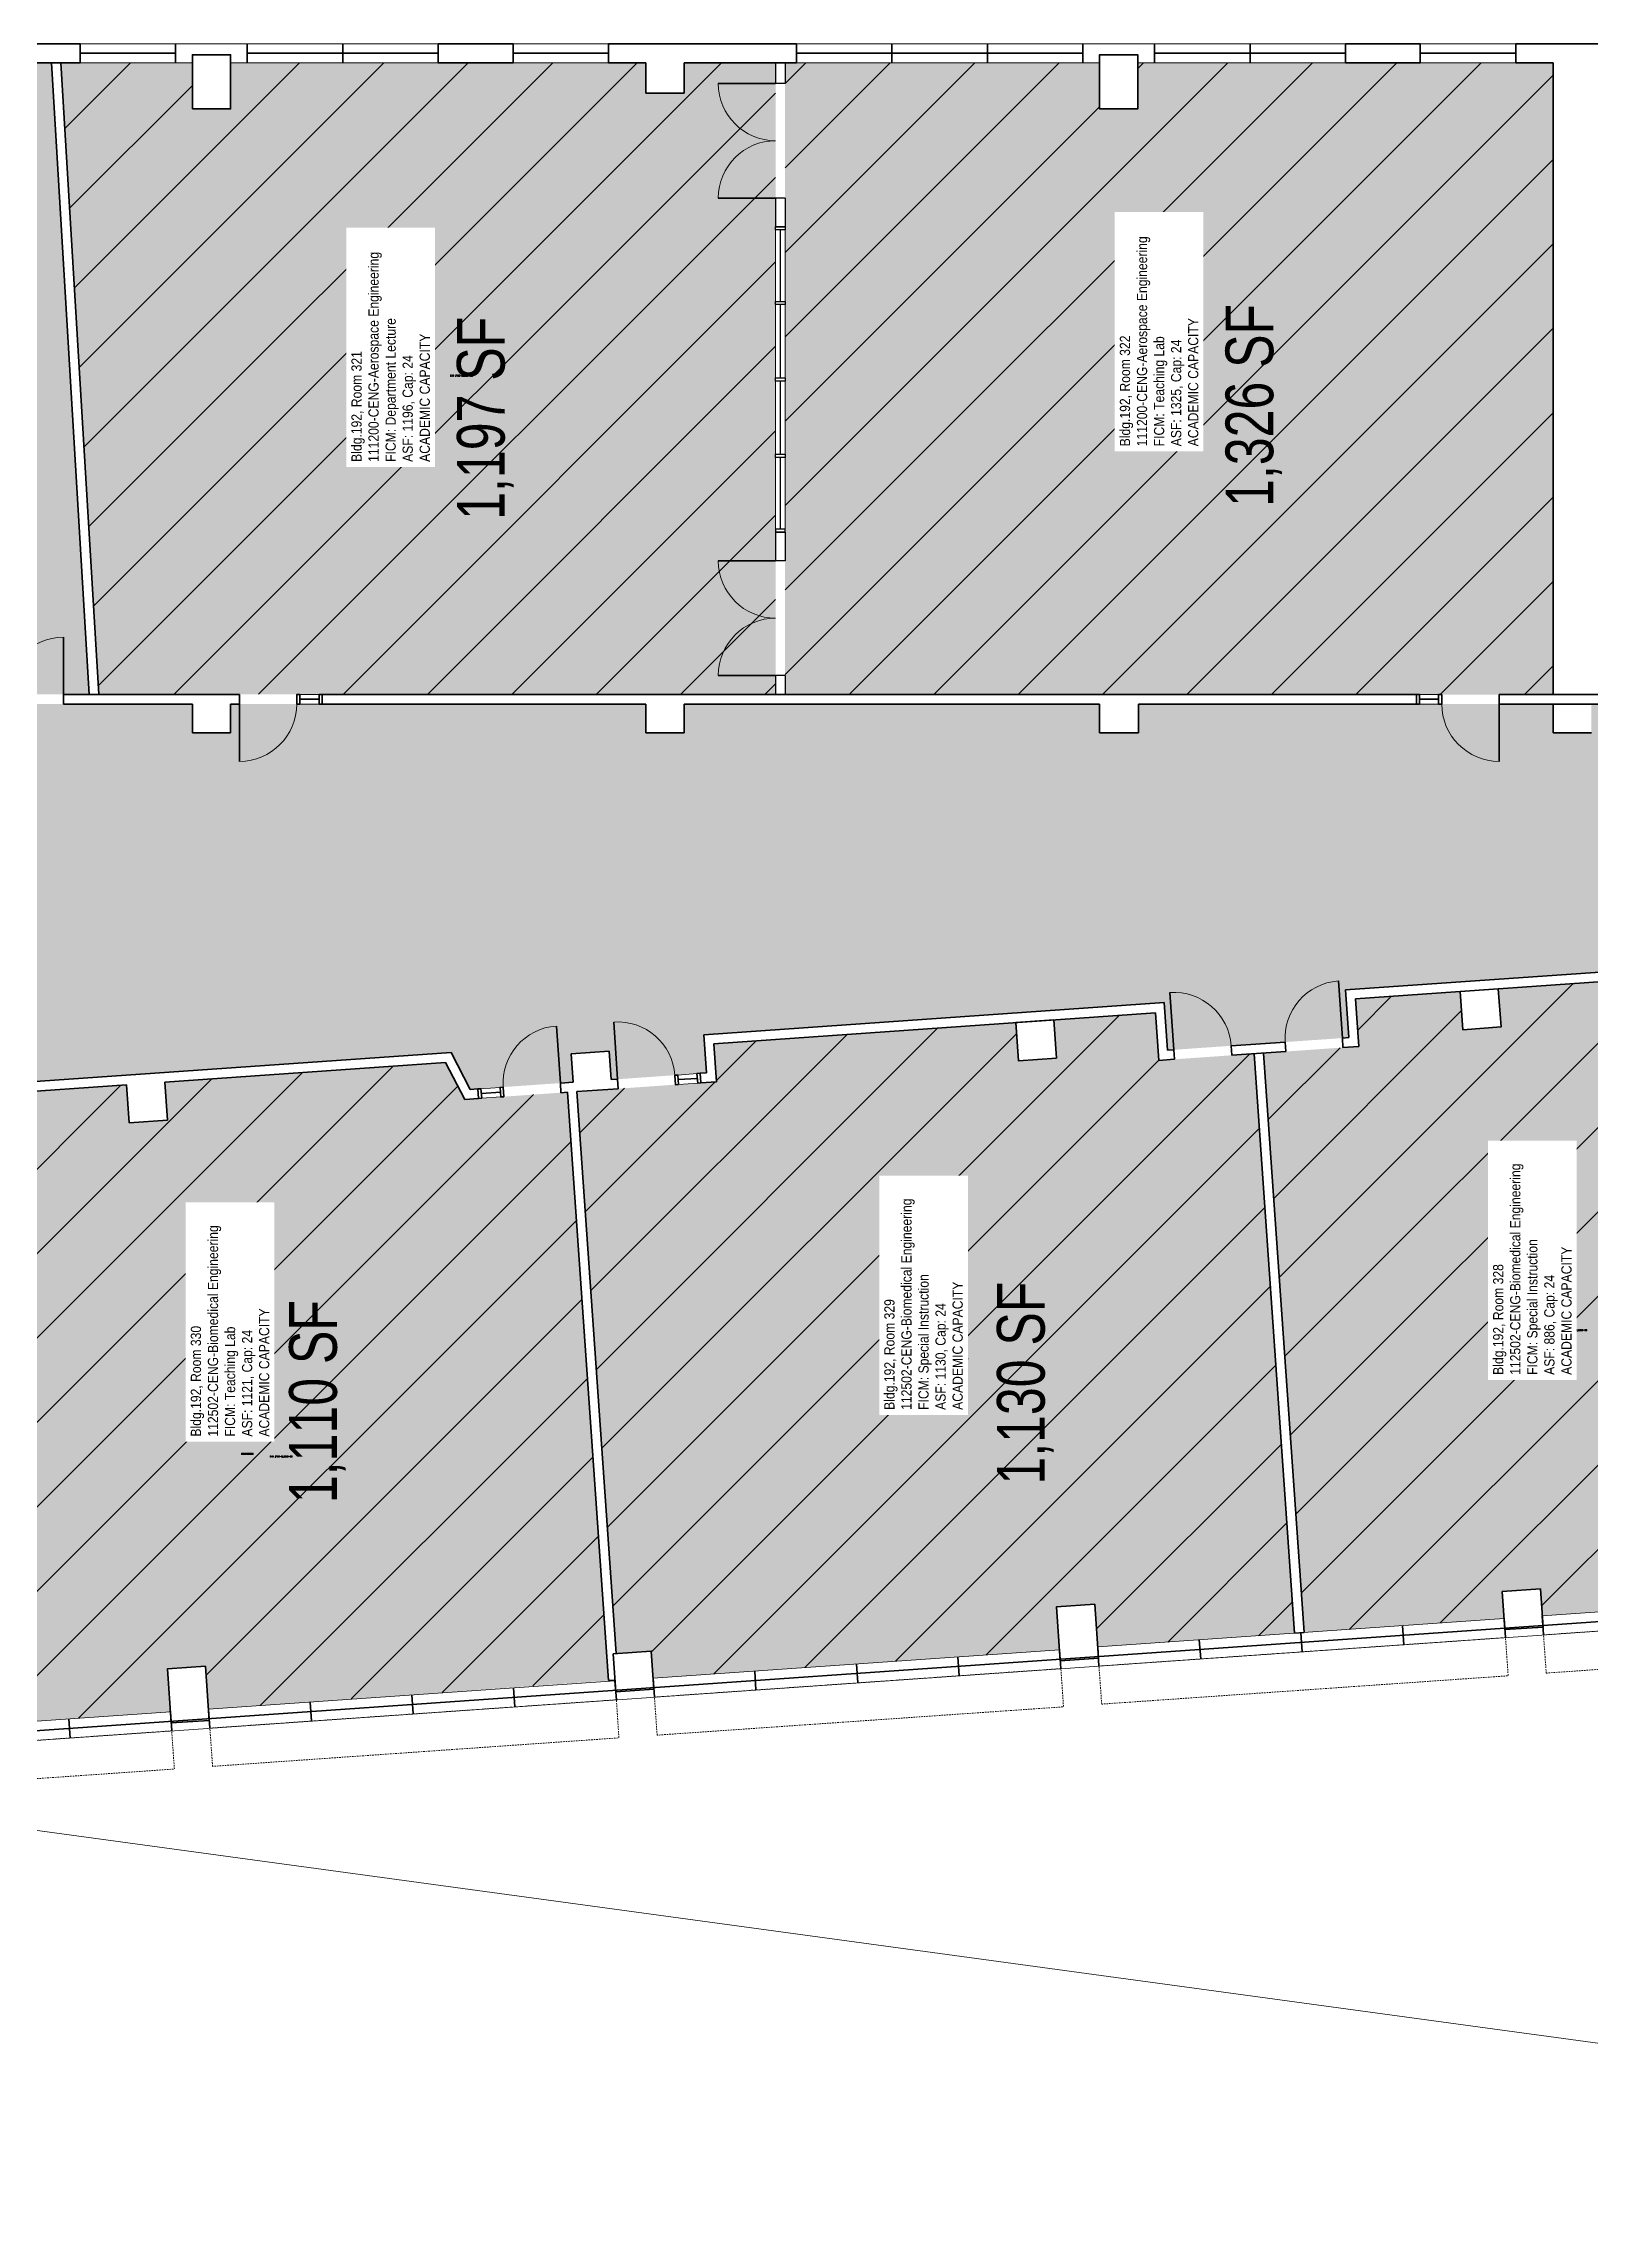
# Model space of a CAD drawing. Header units: inches. Extents: x -2551 to 2829, y -872 to 1370.
# Drawn here: x 463 to 1435, y -523 to 848 of the extents above; entities that cross this region are included whole.
import ezdxf
from ezdxf.enums import TextEntityAlignment as Align

# ---------------------------------------------------------------- set-up
doc = ezdxf.new("R2010")
doc.units = ezdxf.units.IN
doc.header["$LTSCALE"] = 10
doc.header["$MEASUREMENT"] = 0
doc.linetypes.add('DGN Style 2', pattern=[0.160276, 0.096166, -0.064111])
for name, color, linetype in [('A-DOOR', 2, 'CONTINUOUS'), ('A-GLAZ', 1, 'CONTINUOUS'), ('A-GLAZ-SILL', 2, 'CONTINUOUS'), ('A-IDEN-CNUM', 7, 'CONTINUOUS'), ('A-IDEN-RNUM', 7, 'CONTINUOUS'), ('A-IDEN-SNUM', 4, 'CONTINUOUS'), ('A-IDEN-VNUM', 4, 'CONTINUOUS'), ('A-ROOF', 2, 'CONTINUOUS'), ('A-WALL', 5, 'CONTINUOUS'), ('AREA-TEXT', 3, 'CONTINUOUS'), ('Rooms-Capacity', 4, 'CONTINUOUS'), ('Rooms-Category-Color', 7, 'CONTINUOUS'), ('Rooms-College-Color', 7, 'CONTINUOUS'), ('Rooms-Department-Color', 7, 'CONTINUOUS'), ('Rooms-Division-Color', 7, 'CONTINUOUS'), ('Rooms-Information', 7, 'CONTINUOUS')]:
    doc.layers.add(name, color=color, linetype=linetype)
doc.styles.add('AREA', font='arial.ttf', dxfattribs={"width": 0.75, "height": 30})
doc.styles.add('ROOMSNUMBER', font='TXT.SHX', dxfattribs={"height": 1})
doc.styles.add('ROOMVNUMBER', font='arial.ttf', dxfattribs={"width": 0.85, "height": 30})

msp = doc.modelspace()

# ---------------------------------------------------------------- hatches: boundary and pattern name
at = {"layer": 'Rooms-Capacity'}
h = msp.add_hatch(dxfattribs=at)
h.set_pattern_fill('ANSI31', color=256, scale=300, style=0)
h.paths.add_polyline_path([(473.7, 835.7), (556.3, 835.7), (556.3, 806.7), (580.3, 806.7), (580.3, 835.7), (841.3, 835.7), (841.3, 816.7), (865.3, 816.7), (865.3, 835.7), (922.7, 835.7), (922.7, 438.7), (497.5, 438.9)])
h = msp.add_hatch(dxfattribs=at)
h.set_pattern_fill('ANSI31', color=256, scale=300, style=0)
h.paths.add_polyline_path([(928.7, 835.7), (1126.3, 835.7), (1126.3, 806.7), (1150.3, 806.7), (1150.3, 835.7), (1411.3, 835.7), (1411.3, 438.7), (928.7, 438.7)])
h = msp.add_hatch(dxfattribs=at)
h.set_pattern_fill('ANSI31', color=256, scale=300, style=0)
h.paths.add_polyline_path([(1229.3, 213.4), (1289.2, 217.6), (1287.1, 247.5), (1352.9, 252.1), (1354.6, 228.1), (1378.5, 229.8), (1376.8, 253.8), (1484.6, 261.3), (1486.3, 236.4), (1552.1, 241.6), (1592.9, -127.1), (1404.4, -140.3), (1403.2, -123.3), (1379.3, -125), (1380.5, -141.9), (1254.8, -150.7)])
h = msp.add_hatch(dxfattribs=at)
h.set_pattern_fill('ANSI31', color=256, scale=300, style=0)
h.paths.add_polyline_path([(797.9, 189.2), (885.7, 195.4), (884, 219.3), (1073.6, 232.6), (1075.3, 208.6), (1099.2, 210.3), (1097.5, 234.2), (1161.4, 238.7), (1163.5, 208.8), (1223.3, 213), (1248.8, -151.2), (1125.1, -159.8), (1123.2, -132.9), (1099.3, -134.5), (1101.1, -161.5), (845.8, -179.3), (844.6, -162.4), (822.6, -163.9)])
h = msp.add_hatch(dxfattribs=at)
h.set_pattern_fill('ANSI31', color=256, scale=300, style=0)
h.paths.add_polyline_path([(363, 158.1), (424.2, 163.1), (437.2, 188.1), (514.9, 193.5), (516.6, 169.6), (540.6, 171.2), (538.9, 195.2), (715.4, 207.5), (727.4, 184.3), (791.9, 188.8), (817.8, -180.9), (566.4, -198.9), (564.6, -171.9), (540.6, -173.6), (542.5, -200.5), (417.8, -209.3)])
at = {"layer": 'Rooms-Category-Color', "true_color": 0xadadad}
msp.add_hatch(color=253, dxfattribs=at).paths.add_polyline_path([(-754.2, 793.9), (-754.2, 834.7), (-681.6, 834.7), (-681.6, 818.3), (-697.5, 786.7), (-686.8, 781.3), (-794.9, 567.8), (-810.8, 575.9), (-821.7, 554.5), (-805.8, 546.4), (-863.3, 432.7), (-478.6, 432.7), (-478.6, 545.7), (-484.6, 545.7), (-484.6, 591.6), (-472.7, 591.6), (-472.7, 639.6), (-368.7, 639.6), (-368.7, 591.6), (-356.7, 591.6), (-356.7, 414.7), (174, 414.7), (174, 433.5), (271.3, 433.5), (271.3, 414.7), (295.3, 414.7), (295.3, 432.7), (556.3, 432.7), (556.3, 414.7), (580.3, 414.7), (580.3, 432.7), (841.3, 432.7), (841.3, 414.7), (865.3, 414.7), (865.3, 432.7), (1126.3, 432.7), (1126.3, 414.7), (1150.7, 414.7), (1150.7, 432.7), (1411.3, 432.7), (1411.3, 414.7), (1435.3, 414.7), (1435.3, 432.7), (1649.3, 432.7), (1649.3, 414.7), (1673.3, 414.7), (1673.3, 432.7), (1887.3, 432.7), (1887.3, 414.7), (1911.3, 414.7), (1911.3, 432.7), (2125.3, 432.7), (2125.3, 414.7), (2149.3, 414.7), (2149.3, 432.7), (2225.3, 432.7), (2225.3, 437.7), (2357.3, 437.7), (2357.3, 432.7), (2363.3, 432.7), (2363.3, 414.7), (2384.8, 414.7), (2384.8, 330.3), (2304.2, 324.6), (2306.7, 288.7), (2228.9, 283.3), (2226.4, 319.2), (2190.4, 316.7), (2192.1, 292.7), (2126.3, 288.1), (2124.6, 312.1), (1631.8, 277.6), (1633.4, 254.1), (1491.9, 242.8), (1490.1, 267.7), (1280.7, 253.1), (1282.8, 223.1), (1169, 215.2), (1166.9, 245.1), (877.6, 224.9), (879.3, 200.9), (819.5, 196.7), (818.2, 214.7), (794.3, 213), (795.5, 195.1), (730.9, 190.6), (718.9, 213.8), (433.4, 193.8), (420.4, 168.8), (362.1, 164.1), (358.5, 188.6), (71.2, 168.5), (86, 73.1), (-22.8, 65.5), (-27.4, 131.5), (13.4, 134.4), (11.3, 164.3), (-44.1, 160.4), (-287.5, 143.4), (-317.2, 141.1), (-318.6, 165.3), (-343.1, 163.6), (-355.5, 342.7), (-955.3, 342.7), (-1009.2, 370), (-973.1, 441.4), (-940.9, 425.1)])
at = {"layer": 'Rooms-Category-Color', "true_color": 0xe3f498}
for points in [[(295.3, 835.7), (467.7, 835.7), (491.5, 438.8), (295.3, 438.7)], [(928.7, 835.7), (1126.3, 835.7), (1126.3, 806.7), (1150.3, 806.7), (1150.3, 835.7), (1411.3, 835.7), (1411.3, 438.7), (928.7, 438.7)], [(1229.3, 213.4), (1289.2, 217.6), (1287.1, 247.5), (1352.9, 252.1), (1354.6, 228.1), (1378.5, 229.8), (1376.8, 253.8), (1484.6, 261.3), (1486.3, 236.4), (1552.1, 241.6), (1592.9, -127.1), (1404.4, -140.3), (1403.2, -123.3), (1379.3, -125), (1380.5, -141.9), (1254.8, -150.7)], [(797.9, 189.2), (885.7, 195.4), (884, 219.3), (1073.6, 232.6), (1075.3, 208.6), (1099.2, 210.3), (1097.5, 234.2), (1161.4, 238.7), (1163.5, 208.8), (1223.3, 213), (1248.8, -151.2), (1125.1, -159.8), (1123.2, -132.9), (1099.3, -134.5), (1101.1, -161.5), (845.8, -179.3), (844.6, -162.4), (822.6, -163.9)], [(363, 158.1), (424.2, 163.1), (437.2, 188.1), (514.9, 193.5), (516.6, 169.6), (540.6, 171.2), (538.9, 195.2), (715.4, 207.5), (727.4, 184.3), (791.9, 188.8), (817.8, -180.9), (566.4, -198.9), (564.6, -171.9), (540.6, -173.6), (542.5, -200.5), (417.8, -209.3)]]:
    msp.add_hatch(color=61, dxfattribs=at).paths.add_polyline_path(points)
at = {"layer": 'Rooms-Category-Color', "true_color": 0xffff64}
msp.add_hatch(color=51, dxfattribs=at).paths.add_polyline_path([(473.7, 835.7), (556.3, 835.7), (556.3, 806.7), (580.3, 806.7), (580.3, 835.7), (841.3, 835.7), (841.3, 816.7), (865.3, 816.7), (865.3, 835.7), (922.7, 835.7), (922.7, 438.7), (497.5, 438.9)])
at = {"layer": 'Rooms-College-Color', "true_color": 0xadadad}
msp.add_hatch(color=253, dxfattribs=at).paths.add_polyline_path([(-754.2, 793.9), (-754.2, 834.7), (-681.6, 834.7), (-681.6, 818.3), (-697.5, 786.7), (-686.8, 781.3), (-794.9, 567.8), (-810.8, 575.9), (-821.7, 554.5), (-805.8, 546.4), (-863.3, 432.7), (-478.6, 432.7), (-478.6, 545.7), (-484.6, 545.7), (-484.6, 591.6), (-472.7, 591.6), (-472.7, 639.6), (-368.7, 639.6), (-368.7, 591.6), (-356.7, 591.6), (-356.7, 414.7), (174, 414.7), (174, 433.5), (271.3, 433.5), (271.3, 414.7), (295.3, 414.7), (295.3, 432.7), (556.3, 432.7), (556.3, 414.7), (580.3, 414.7), (580.3, 432.7), (841.3, 432.7), (841.3, 414.7), (865.3, 414.7), (865.3, 432.7), (1126.3, 432.7), (1126.3, 414.7), (1150.7, 414.7), (1150.7, 432.7), (1411.3, 432.7), (1411.3, 414.7), (1435.3, 414.7), (1435.3, 432.7), (1649.3, 432.7), (1649.3, 414.7), (1673.3, 414.7), (1673.3, 432.7), (1887.3, 432.7), (1887.3, 414.7), (1911.3, 414.7), (1911.3, 432.7), (2125.3, 432.7), (2125.3, 414.7), (2149.3, 414.7), (2149.3, 432.7), (2225.3, 432.7), (2225.3, 437.7), (2357.3, 437.7), (2357.3, 432.7), (2363.3, 432.7), (2363.3, 414.7), (2384.8, 414.7), (2384.8, 330.3), (2304.2, 324.6), (2306.7, 288.7), (2228.9, 283.3), (2226.4, 319.2), (2190.4, 316.7), (2192.1, 292.7), (2126.3, 288.1), (2124.6, 312.1), (1631.8, 277.6), (1633.4, 254.1), (1491.9, 242.8), (1490.1, 267.7), (1280.7, 253.1), (1282.8, 223.1), (1169, 215.2), (1166.9, 245.1), (877.6, 224.9), (879.3, 200.9), (819.5, 196.7), (818.2, 214.7), (794.3, 213), (795.5, 195.1), (730.9, 190.6), (718.9, 213.8), (433.4, 193.8), (420.4, 168.8), (362.1, 164.1), (358.5, 188.6), (71.2, 168.5), (86, 73.1), (-22.8, 65.5), (-27.4, 131.5), (13.4, 134.4), (11.3, 164.3), (-44.1, 160.4), (-287.5, 143.4), (-317.2, 141.1), (-318.6, 165.3), (-343.1, 163.6), (-355.5, 342.7), (-955.3, 342.7), (-1009.2, 370), (-973.1, 441.4), (-940.9, 425.1)])
at = {"layer": 'Rooms-College-Color', "true_color": 0x80bc67}
msp.add_hatch(color=83, dxfattribs=at).paths.add_polyline_path([(295.3, 835.7), (467.7, 835.7), (491.5, 438.8), (295.3, 438.7)])
at = {"layer": 'Rooms-College-Color', "true_color": 0x99d7b2}
for points in [[(473.7, 835.7), (556.3, 835.7), (556.3, 806.7), (580.3, 806.7), (580.3, 835.7), (841.3, 835.7), (841.3, 816.7), (865.3, 816.7), (865.3, 835.7), (922.7, 835.7), (922.7, 438.7), (497.5, 438.9)], [(928.7, 835.7), (1126.3, 835.7), (1126.3, 806.7), (1150.3, 806.7), (1150.3, 835.7), (1411.3, 835.7), (1411.3, 438.7), (928.7, 438.7)], [(1229.3, 213.4), (1289.2, 217.6), (1287.1, 247.5), (1352.9, 252.1), (1354.6, 228.1), (1378.5, 229.8), (1376.8, 253.8), (1484.6, 261.3), (1486.3, 236.4), (1552.1, 241.6), (1592.9, -127.1), (1404.4, -140.3), (1403.2, -123.3), (1379.3, -125), (1380.5, -141.9), (1254.8, -150.7)], [(797.9, 189.2), (885.7, 195.4), (884, 219.3), (1073.6, 232.6), (1075.3, 208.6), (1099.2, 210.3), (1097.5, 234.2), (1161.4, 238.7), (1163.5, 208.8), (1223.3, 213), (1248.8, -151.2), (1125.1, -159.8), (1123.2, -132.9), (1099.3, -134.5), (1101.1, -161.5), (845.8, -179.3), (844.6, -162.4), (822.6, -163.9)], [(363, 158.1), (424.2, 163.1), (437.2, 188.1), (514.9, 193.5), (516.6, 169.6), (540.6, 171.2), (538.9, 195.2), (715.4, 207.5), (727.4, 184.3), (791.9, 188.8), (817.8, -180.9), (566.4, -198.9), (564.6, -171.9), (540.6, -173.6), (542.5, -200.5), (417.8, -209.3)]]:
    msp.add_hatch(color=253, dxfattribs=at).paths.add_polyline_path(points)
at = {"layer": 'Rooms-Department-Color', "true_color": 0xacacac}
msp.add_hatch(color=253, dxfattribs=at).paths.add_polyline_path([(-754.2, 793.9), (-754.2, 834.7), (-681.6, 834.7), (-681.6, 818.3), (-697.5, 786.7), (-686.8, 781.3), (-794.9, 567.8), (-810.8, 575.9), (-821.7, 554.5), (-805.8, 546.4), (-863.3, 432.7), (-478.6, 432.7), (-478.6, 545.7), (-484.6, 545.7), (-484.6, 591.6), (-472.7, 591.6), (-472.7, 639.6), (-368.7, 639.6), (-368.7, 591.6), (-356.7, 591.6), (-356.7, 414.7), (174, 414.7), (174, 433.5), (271.3, 433.5), (271.3, 414.7), (295.3, 414.7), (295.3, 432.7), (556.3, 432.7), (556.3, 414.7), (580.3, 414.7), (580.3, 432.7), (841.3, 432.7), (841.3, 414.7), (865.3, 414.7), (865.3, 432.7), (1126.3, 432.7), (1126.3, 414.7), (1150.7, 414.7), (1150.7, 432.7), (1411.3, 432.7), (1411.3, 414.7), (1435.3, 414.7), (1435.3, 432.7), (1649.3, 432.7), (1649.3, 414.7), (1673.3, 414.7), (1673.3, 432.7), (1887.3, 432.7), (1887.3, 414.7), (1911.3, 414.7), (1911.3, 432.7), (2125.3, 432.7), (2125.3, 414.7), (2149.3, 414.7), (2149.3, 432.7), (2225.3, 432.7), (2225.3, 437.7), (2357.3, 437.7), (2357.3, 432.7), (2363.3, 432.7), (2363.3, 414.7), (2384.8, 414.7), (2384.8, 330.3), (2304.2, 324.6), (2306.7, 288.7), (2228.9, 283.3), (2226.4, 319.2), (2190.4, 316.7), (2192.1, 292.7), (2126.3, 288.1), (2124.6, 312.1), (1631.8, 277.6), (1633.4, 254.1), (1491.9, 242.8), (1490.1, 267.7), (1280.7, 253.1), (1282.8, 223.1), (1169, 215.2), (1166.9, 245.1), (877.6, 224.9), (879.3, 200.9), (819.5, 196.7), (818.2, 214.7), (794.3, 213), (795.5, 195.1), (730.9, 190.6), (718.9, 213.8), (433.4, 193.8), (420.4, 168.8), (362.1, 164.1), (358.5, 188.6), (71.2, 168.5), (86, 73.1), (-22.8, 65.5), (-27.4, 131.5), (13.4, 134.4), (11.3, 164.3), (-44.1, 160.4), (-287.5, 143.4), (-317.2, 141.1), (-318.6, 165.3), (-343.1, 163.6), (-355.5, 342.7), (-955.3, 342.7), (-1009.2, 370), (-973.1, 441.4), (-940.9, 425.1)])
at = {"layer": 'Rooms-Department-Color', "true_color": 0x99d7b2}
for points in [[(295.3, 835.7), (467.7, 835.7), (491.5, 438.8), (295.3, 438.7)], [(473.7, 835.7), (556.3, 835.7), (556.3, 806.7), (580.3, 806.7), (580.3, 835.7), (841.3, 835.7), (841.3, 816.7), (865.3, 816.7), (865.3, 835.7), (922.7, 835.7), (922.7, 438.7), (497.5, 438.9)], [(928.7, 835.7), (1126.3, 835.7), (1126.3, 806.7), (1150.3, 806.7), (1150.3, 835.7), (1411.3, 835.7), (1411.3, 438.7), (928.7, 438.7)], [(1229.3, 213.4), (1289.2, 217.6), (1287.1, 247.5), (1352.9, 252.1), (1354.6, 228.1), (1378.5, 229.8), (1376.8, 253.8), (1484.6, 261.3), (1486.3, 236.4), (1552.1, 241.6), (1592.9, -127.1), (1404.4, -140.3), (1403.2, -123.3), (1379.3, -125), (1380.5, -141.9), (1254.8, -150.7)], [(797.9, 189.2), (885.7, 195.4), (884, 219.3), (1073.6, 232.6), (1075.3, 208.6), (1099.2, 210.3), (1097.5, 234.2), (1161.4, 238.7), (1163.5, 208.8), (1223.3, 213), (1248.8, -151.2), (1125.1, -159.8), (1123.2, -132.9), (1099.3, -134.5), (1101.1, -161.5), (845.8, -179.3), (844.6, -162.4), (822.6, -163.9)], [(363, 158.1), (424.2, 163.1), (437.2, 188.1), (514.9, 193.5), (516.6, 169.6), (540.6, 171.2), (538.9, 195.2), (715.4, 207.5), (727.4, 184.3), (791.9, 188.8), (817.8, -180.9), (566.4, -198.9), (564.6, -171.9), (540.6, -173.6), (542.5, -200.5), (417.8, -209.3)]]:
    msp.add_hatch(color=253, dxfattribs=at).paths.add_polyline_path(points)
at = {"layer": 'Rooms-Division-Color', "true_color": 0xadadad}
msp.add_hatch(color=253, dxfattribs=at).paths.add_polyline_path([(-754.2, 793.9), (-754.2, 834.7), (-681.6, 834.7), (-681.6, 818.3), (-697.5, 786.7), (-686.8, 781.3), (-794.9, 567.8), (-810.8, 575.9), (-821.7, 554.5), (-805.8, 546.4), (-863.3, 432.7), (-478.6, 432.7), (-478.6, 545.7), (-484.6, 545.7), (-484.6, 591.6), (-472.7, 591.6), (-472.7, 639.6), (-368.7, 639.6), (-368.7, 591.6), (-356.7, 591.6), (-356.7, 414.7), (174, 414.7), (174, 433.5), (271.3, 433.5), (271.3, 414.7), (295.3, 414.7), (295.3, 432.7), (556.3, 432.7), (556.3, 414.7), (580.3, 414.7), (580.3, 432.7), (841.3, 432.7), (841.3, 414.7), (865.3, 414.7), (865.3, 432.7), (1126.3, 432.7), (1126.3, 414.7), (1150.7, 414.7), (1150.7, 432.7), (1411.3, 432.7), (1411.3, 414.7), (1435.3, 414.7), (1435.3, 432.7), (1649.3, 432.7), (1649.3, 414.7), (1673.3, 414.7), (1673.3, 432.7), (1887.3, 432.7), (1887.3, 414.7), (1911.3, 414.7), (1911.3, 432.7), (2125.3, 432.7), (2125.3, 414.7), (2149.3, 414.7), (2149.3, 432.7), (2225.3, 432.7), (2225.3, 437.7), (2357.3, 437.7), (2357.3, 432.7), (2363.3, 432.7), (2363.3, 414.7), (2384.8, 414.7), (2384.8, 330.3), (2304.2, 324.6), (2306.7, 288.7), (2228.9, 283.3), (2226.4, 319.2), (2190.4, 316.7), (2192.1, 292.7), (2126.3, 288.1), (2124.6, 312.1), (1631.8, 277.6), (1633.4, 254.1), (1491.9, 242.8), (1490.1, 267.7), (1280.7, 253.1), (1282.8, 223.1), (1169, 215.2), (1166.9, 245.1), (877.6, 224.9), (879.3, 200.9), (819.5, 196.7), (818.2, 214.7), (794.3, 213), (795.5, 195.1), (730.9, 190.6), (718.9, 213.8), (433.4, 193.8), (420.4, 168.8), (362.1, 164.1), (358.5, 188.6), (71.2, 168.5), (86, 73.1), (-22.8, 65.5), (-27.4, 131.5), (13.4, 134.4), (11.3, 164.3), (-44.1, 160.4), (-287.5, 143.4), (-317.2, 141.1), (-318.6, 165.3), (-343.1, 163.6), (-355.5, 342.7), (-955.3, 342.7), (-1009.2, 370), (-973.1, 441.4), (-940.9, 425.1)])
at = {"layer": 'Rooms-Division-Color', "true_color": 0x99d7b2}
for points in [[(295.3, 835.7), (467.7, 835.7), (491.5, 438.8), (295.3, 438.7)], [(473.7, 835.7), (556.3, 835.7), (556.3, 806.7), (580.3, 806.7), (580.3, 835.7), (841.3, 835.7), (841.3, 816.7), (865.3, 816.7), (865.3, 835.7), (922.7, 835.7), (922.7, 438.7), (497.5, 438.9)], [(928.7, 835.7), (1126.3, 835.7), (1126.3, 806.7), (1150.3, 806.7), (1150.3, 835.7), (1411.3, 835.7), (1411.3, 438.7), (928.7, 438.7)], [(1229.3, 213.4), (1289.2, 217.6), (1287.1, 247.5), (1352.9, 252.1), (1354.6, 228.1), (1378.5, 229.8), (1376.8, 253.8), (1484.6, 261.3), (1486.3, 236.4), (1552.1, 241.6), (1592.9, -127.1), (1404.4, -140.3), (1403.2, -123.3), (1379.3, -125), (1380.5, -141.9), (1254.8, -150.7)], [(797.9, 189.2), (885.7, 195.4), (884, 219.3), (1073.6, 232.6), (1075.3, 208.6), (1099.2, 210.3), (1097.5, 234.2), (1161.4, 238.7), (1163.5, 208.8), (1223.3, 213), (1248.8, -151.2), (1125.1, -159.8), (1123.2, -132.9), (1099.3, -134.5), (1101.1, -161.5), (845.8, -179.3), (844.6, -162.4), (822.6, -163.9)], [(363, 158.1), (424.2, 163.1), (437.2, 188.1), (514.9, 193.5), (516.6, 169.6), (540.6, 171.2), (538.9, 195.2), (715.4, 207.5), (727.4, 184.3), (791.9, 188.8), (817.8, -180.9), (566.4, -198.9), (564.6, -171.9), (540.6, -173.6), (542.5, -200.5), (417.8, -209.3)]]:
    msp.add_hatch(color=253, dxfattribs=at).paths.add_polyline_path(points)

# ---------------------------------------------------------------- linework, layer by layer
at = {"layer": 'A-DOOR', "linetype": 'Continuous', "lineweight": 35}
for p, q in [((922.7, 822.7, 0), (886.7, 822.7, 0)), ((922.7, 750.7, 0), (886.7, 750.7, 0)), ((922.7, 522.7, 0), (886.7, 522.7, 0)), ((922.7, 450.7, 0), (886.7, 450.7, 0)), ((787.5, 194.5), (785, 230.4)), ((823.5, 197, 0), (821, 232.9, 0))]:
    msp.add_line(p, q, dxfattribs=at)
at = {"layer": 'A-DOOR', "linetype": 'Continuous', "lineweight": 35, "extrusion": (0, 0, -1)}
for p, q in [((475.3, 438.7, 0), (475.3, 474.7, 0)), ((585.9, 432.7, 0), (585.9, 396.7, 0)), ((1377.3, 432.7, 0), (1377.3, 396.7, 0))]:
    msp.add_line(p, q, dxfattribs=at)
at = {"layer": 'A-DOOR', "linetype": 'Continuous', "lineweight": 35, "extrusion": (1.54585e-15, -4.42673e-14, -1)}
msp.add_line((1173, 215.5), (1170.5, 251.4), dxfattribs=at)
at = {"layer": 'A-DOOR', "linetype": 'Continuous', "lineweight": 35, "extrusion": (1.03314e-15, -3.00264e-14, -1)}
msp.add_line((1278.8, 222.8), (1276.3, 258.8), dxfattribs=at)
at = {"layer": 'A-DOOR', "linetype": 'Continuous', "lineweight": 18, "extrusion": (0, 0, -1)}
for centre, start, end in [((-922.7, 822.7, 0), 270, 0), ((-922.7, 522.7, 0), 270, 0), ((-475.3, 438.7, 0), 0, 90), ((-585.9, 432.7, 0), 180, 270), ((-787.5, 194.5), 355.9744, 85.9744)]:
    msp.add_arc(centre, 36, start, end, dxfattribs=at)
at = {"layer": 'A-DOOR', "linetype": 'Continuous', "lineweight": 18}
for centre, start, end in [((922.7, 750.7, 0), 90, 180), ((922.7, 450.7, 0), 90, 180), ((1377.3, 432.7, 0), 180, 270), ((1173, 215.5), 4, 94), ((823.5, 197, 0), 3.9456, 93.9456)]:
    msp.add_arc(centre, 36, start, end, dxfattribs=at)
at = {"layer": 'A-DOOR', "linetype": 'Continuous', "lineweight": 18, "extrusion": (1.03314e-15, -3.00264e-14, -1)}
msp.add_arc((-1278.8, 222.8), 36, 356, 86, dxfattribs=at)
at = {"layer": 'A-GLAZ', "linetype": 'Continuous', "lineweight": 35}
for p, q in [((485.8, 847.7), (485.8, 835.7)), ((545.8, 847.7), (545.8, 835.7)), ((590.8, 835.7), (590.8, 847.7)), ((650.8, 847.7), (650.8, 835.7)), ((995.8, 835.7), (995.8, 847.7)), ((1055.8, 835.7), (1055.8, 847.7)), ((1115.8, 847.7), (1115.8, 835.7)), ((1160.8, 835.7), (1160.8, 847.7)), ((1220.8, 835.7), (1220.8, 847.7)), ((1317.4, -158.4), (1316.6, -146.4)), ((1380.5, -141.9), (1381.3, -153.9)), ((1405.2, -152.2), (1404.4, -140.3)), ((1101.1, -161.5), (1102, -173.4)), ((1125.9, -171.8), (1125.1, -159.8)), ((1189.8, -167.3), (1188.9, -155.3)), ((1253.6, -162.8), (1252.8, -150.9)), ((910.4, -186.8), (909.6, -174.9)), ((974.3, -182.4), (973.5, -170.4)), ((1038.1, -177.9), (1037.3, -165.9)), ((695, -201.9), (694.1, -189.9)), ((758.8, -197.4), (758, -185.5)), ((821.8, -181), (822.7, -193)), ((846.6, -191.3), (845.8, -179.3)), ((479.5, -217), (478.7, -205)), ((543.3, -212.5), (542.5, -200.5)), ((567.3, -210.8), (566.4, -198.9)), ((630.3, -194.4), (631.1, -206.4))]:
    msp.add_line(p, q, dxfattribs=at)
at = {"layer": 'A-GLAZ', "linetype": 'Continuous', "lineweight": 18}
for p, q in [((485.8, 847.7), (710.8, 847.7)), ((757.8, 847.7), (817.8, 847.7)), ((935.8, 847.7), (1280.8, 847.7)), ((1327.8, 847.7), (1387.8, 847.7)), ((485.8, 835.7), (556.3, 835.7)), ((580.3, 835.7), (710.8, 835.7)), ((757.8, 835.7), (817.8, 835.7)), ((935.8, 835.7), (1126.3, 835.7)), ((1150.3, 835.7), (1280.8, 835.7)), ((1327.8, 835.7), (1387.8, 835.7)), ((635.9, 438.7), (623.9, 438.7)), ((1339.3, 438.7), (1327.3, 438.7)), ((635.9, 432.7), (623.9, 432.7)), ((1339.3, 432.7), (1327.3, 432.7)), ((873.3, 200.5), (861.4, 199.6)), ((873.8, 194.5), (861.8, 193.7)), ((749.6, 191.8), (737.6, 191)), ((750, 185.9), (738.1, 185)), ((-206.8, -265), (2092.6, -104.2))]:
    msp.add_line(p, q, dxfattribs=at)
at = {"layer": 'A-GLAZ', "linetype": 'Continuous', "lineweight": 18, "flags": 128}
for points in [[(1659.8, -122.4), (1404.4, -140.3)], [(1380.5, -141.9), (1125.1, -159.8)], [(1101.1, -161.5), (845.8, -179.3)], [(821.8, -181), (566.4, -198.9)], [(542.5, -200.5), (7.8, -237.9)]]:
    msp.add_lwpolyline(points, dxfattribs=at)
at = {"layer": 'A-GLAZ', "linetype": 'Continuous', "lineweight": 25}
for points in [[(922.7, 732.7, 0), (928.7, 732.7, 0), (928.7, 730.7, 0), (922.7, 730.7, 0)], [(922.7, 685.7), (928.7, 685.7), (928.7, 683.7), (922.7, 683.7)], [(922.7, 637.7), (928.7, 637.7), (928.7, 635.7), (922.7, 635.7)], [(922.7, 589.7), (928.7, 589.7), (928.7, 587.7), (922.7, 587.7)], [(922.7, 540.7, 0), (928.7, 540.7, 0), (928.7, 542.7, 0), (922.7, 542.7, 0)]]:
    msp.add_3dface(points, dxfattribs=at)
at = {"layer": 'A-GLAZ', "linetype": 'Continuous', "lineweight": 18}
msp.add_3dface([(922.7, 732.7, 0), (928.7, 732.7, 0), (928.7, 540.7, 0), (922.7, 540.7, 0)], dxfattribs=at)
at = {"layer": 'A-GLAZ', "linetype": 'Continuous', "lineweight": 35}
for points in [[(623.9, 432.7), (623.9, 438.7), (621.9, 438.7), (621.9, 432.7)], [(637.9, 432.7), (637.9, 438.7), (635.9, 438.7), (635.9, 432.7)], [(1327.3, 432.7), (1327.3, 438.7), (1325.3, 438.7), (1325.3, 432.7)], [(1341.3, 432.7), (1341.3, 438.7), (1339.3, 438.7), (1339.3, 432.7)], [(752, 186), (751.6, 192), (749.6, 191.8), (750, 185.9)], [(861.8, 193.7), (861.4, 199.6), (859.4, 199.5), (859.8, 193.5)], [(875.8, 194.7), (875.3, 200.7), (873.3, 200.5), (873.8, 194.5)], [(738.1, 185), (737.6, 191), (735.7, 190.9), (736.1, 184.9)]]:
    msp.add_3dface(points, dxfattribs=at)
at = {"layer": 'A-GLAZ', "linetype": 'DGN Style 2', "lineweight": 18}
for points in [[(1406.9, -176.2), (1405.2, -152.2), (1660.6, -134.4), (1662.3, -158.3)], [(1127.6, -195.7), (1125.9, -171.8), (1381.3, -153.9), (1383, -177.9)], [(848.3, -215.2), (846.6, -191.3), (1102, -173.4), (1103.6, -197.4)], [(569, -234.8), (567.3, -210.8), (822.7, -193), (824.3, -216.9)], [(289.6, -254.3), (288, -230.4), (543.3, -212.5), (545, -236.5)]]:
    msp.add_3dface(points, dxfattribs=at)
at = {"layer": 'A-GLAZ-SILL', "linetype": 'Continuous', "lineweight": 35}
for p, q in [((485.8, 841.7), (545.8, 841.7)), ((590.8, 841.7), (710.8, 841.7)), ((757.8, 841.7), (817.8, 841.7)), ((935.8, 841.7), (1115.8, 841.7)), ((1160.8, 841.7), (1280.8, 841.7)), ((1327.8, 841.7), (1387.8, 841.7)), ((635.9, 435.7), (623.9, 435.7)), ((1339.3, 435.7), (1327.3, 435.7)), ((873.5, 197.5), (861.6, 196.7)), ((749.8, 188.9), (737.9, 188)), ((-207.2, -259), (2092.1, -98.2))]:
    msp.add_line(p, q, dxfattribs=at)
at = {"layer": 'A-GLAZ-SILL', "linetype": 'Continuous', "lineweight": 25}
for p, q in [((925.7, 730.7, 0), (925.7, 685.7, 0)), ((925.7, 683.7, 0), (925.7, 637.7, 0)), ((925.7, 635.7, 0), (925.7, 589.7, 0)), ((925.7, 587.7, 0), (925.7, 542.7, 0))]:
    msp.add_line(p, q, dxfattribs=at)
at = {"layer": 'A-ROOF', "linetype": 'Continuous', "lineweight": 18}
msp.add_line((183.6, -237.7), (2275.2, -522.6), dxfattribs=at)
at = {"layer": 'A-WALL', "linetype": 'Continuous', "lineweight": 50}
for p, q in [((415.3, 847.7), (485.8, 847.7)), ((485.8, 835.7), (485.8, 847.7)), ((710.8, 847.7), (710.8, 835.7)), ((757.8, 847.7), (710.8, 847.7)), ((757.8, 835.7), (757.8, 847.7)), ((817.8, 847.7), (817.8, 835.7)), ((935.8, 847.7), (817.8, 847.7)), ((935.8, 835.7), (935.8, 847.7)), ((1280.8, 847.7), (1280.8, 835.7)), ((1327.8, 847.7), (1280.8, 847.7)), ((1327.8, 835.7), (1327.8, 847.7)), ((1387.8, 847.7), (1387.8, 835.7)), ((1447.8, 847.7), (1387.8, 847.7)), ((415.3, 835.7), (485.8, 835.7)), ((841.3, 835.7), (841.3, 816.7)), ((865.3, 816.7), (865.3, 835.7)), ((1411.3, 835.7), (1411.3, 438.7)), ((841.3, 816.7), (865.3, 816.7)), ((475.3, 438.7), (585.9, 438.7)), ((475.3, 438.7), (475.3, 432.7)), ((585.9, 438.7), (585.9, 432.7)), ((637.9, 438.7), (1325.3, 438.7)), ((1325.3, 432.7), (1325.3, 438.7)), ((1377.3, 438.7), (1377.3, 432.7)), ((1377.3, 438.7), (1441.3, 438.7)), ((475.3, 432.7), (556.3, 432.7)), ((556.3, 432.7), (556.3, 414.7)), ((580.3, 432.7), (585.9, 432.7)), ((580.3, 414.7), (580.3, 432.7)), ((841.3, 432.7), (841.3, 414.7)), ((865.3, 432.7), (1126.3, 432.7)), ((865.3, 414.7), (865.3, 432.7)), ((1126.3, 432.7), (1126.3, 414.7)), ((1150.7, 432.7), (1325.3, 432.7)), ((1150.7, 414.7), (1150.7, 432.7)), ((1377.3, 432.7), (1441.3, 432.7)), ((1411.3, 432.7), (1411.3, 414.7)), ((556.3, 414.7), (580.3, 414.7)), ((841.3, 414.7), (865.3, 414.7)), ((1126.3, 414.7), (1150.7, 414.7)), ((1411.3, 414.7), (1435.3, 414.7)), ((1490.1, 267.7), (1280.7, 253.1)), ((1282.8, 223.1), (1280.7, 253.1)), ((1289.2, 217.6), (1287.1, 247.5)), ((1166.9, 245.1), (877.6, 224.9)), ((1163.5, 208.8), (1161.4, 238.7)), ((1169, 215.2), (1166.9, 245.1)), ((877.6, 224.9), (879.3, 200.9)), ((884, 219.3), (885.7, 195.4)), ((1243.3, 214.4), (1242.8, 220.3)), ((1279.2, 216.9), (1278.8, 222.8)), ((718.9, 213.8), (433.4, 193.8)), ((715.4, 207.5), (727.4, 184.3)), ((718.9, 213.8), (730.9, 190.6)), ((818.2, 214.7, 0), (794.3, 213, 0)), ((794.3, 213, 0), (795.5, 195.1, 0)), ((818.2, 214.7), (819.5, 196.7)), ((1173.4, 209.5), (1173, 215.5)), ((1209.4, 212), (1208.9, 218)), ((1248.8, -151.2), (1223.3, 213)), ((1254.8, -150.7), (1229.3, 213.4)), ((514.9, 193.5, 0), (516.6, 169.6, 0)), ((540.6, 171.2, 0), (538.9, 195.2, 0)), ((787.5, 194.5), (795.5, 195.1)), ((787.9, 188.5), (787.5, 194.5)), ((819.5, 196.7), (823.5, 197)), ((823.5, 197), (823.9, 191)), ((875.3, 200.7), (879.3, 200.9)), ((875.3, 200.7), (875.7, 194.7)), ((875.7, 194.7), (885.7, 195.4)), ((727.4, 184.3), (736.1, 184.9)), ((730.9, 190.6), (735.7, 190.9)), ((736.1, 184.9), (735.7, 190.9)), ((787.9, 188.5), (791.9, 188.8)), ((817.8, -180.9), (791.9, 188.8)), ((797.9, 189.2), (823.9, 191)), ((822.6, -163.9), (797.9, 189.2)), ((516.6, 169.6, 0), (540.6, 171.2, 0)), ((1248.8, -151.2), (1254.8, -150.7)), ((817.8, -180.9), (821.8, -180.6))]:
    msp.add_line(p, q, dxfattribs=at)
at = {"layer": 'A-WALL', "linetype": 'Continuous', "lineweight": 35}
for p, q in [((467.7, 835.7), (491.5, 438.8)), ((473.7, 835.7), (497.5, 438.9)), ((1242.8, 220.3), (1208.9, 218)), ((1282.8, 223.1), (1278.8, 222.8)), ((1173.4, 209.5), (1163.5, 208.8)), ((1173, 215.5), (1169, 215.2)), ((1243.3, 214.4), (1209.4, 212)), ((1289.2, 217.6), (1279.2, 216.9))]:
    msp.add_line(p, q, dxfattribs=at)
at = {"layer": 'A-WALL', "linetype": 'Continuous'}
for p, q in [((928.7, 835.7, 0), (922.7, 835.7, 0)), ((922.7, 835.7, 0), (922.7, 822.7, 0)), ((928.7, 822.7, 0), (922.7, 822.7, 0)), ((928.7, 835.7, 0), (928.7, 822.7, 0)), ((928.7, 750.7, 0), (922.7, 750.7, 0)), ((922.7, 750.7, 0), (922.7, 732.7, 0)), ((928.7, 750.7, 0), (928.7, 732.7, 0)), ((928.7, 732.7, 0), (922.7, 732.7, 0)), ((928.7, 540.7, 0), (922.7, 540.7, 0)), ((922.7, 540.7, 0), (922.7, 522.7, 0)), ((928.7, 540.7, 0), (928.7, 522.7, 0)), ((928.7, 522.7, 0), (922.7, 522.7, 0)), ((928.7, 450.7, 0), (922.7, 450.7, 0)), ((922.7, 450.7, 0), (922.7, 438.7, 0)), ((928.7, 438.7, 0), (922.7, 438.7, 0)), ((928.7, 450.7, 0), (928.7, 438.7, 0))]:
    msp.add_line(p, q, dxfattribs=at)
at = {"layer": 'A-WALL', "linetype": 'Continuous', "lineweight": 50, "flags": 128}
for points in [[(757.8, 835.7), (710.8, 835.7)], [(841.3, 835.7), (817.8, 835.7)], [(935.8, 835.7), (865.3, 835.7)], [(1327.8, 835.7), (1280.8, 835.7)], [(1411.3, 835.7), (1387.8, 835.7)], [(841.3, 432.7), (637.9, 432.7), (637.9, 438.7)], [(1484.6, 261.3), (1287.1, 247.5)], [(1161.4, 238.7), (884, 219.3)], [(715.4, 207.5), (538.9, 195.2)], [(514.9, 193.5), (437.2, 188.1)]]:
    msp.add_lwpolyline(points, dxfattribs=at)
at = {"layer": 'A-WALL', "linetype": 'Continuous', "lineweight": 50}
for points in [[(556.3, 806.7), (580.3, 806.7), (580.3, 840.7), (556.3, 840.7)], [(1126.3, 806.7), (1150.3, 806.7), (1150.3, 840.7), (1126.3, 840.7)], [(1352.9, 252.1, 0), (1354.6, 228.1, 0), (1378.5, 229.8, 0), (1376.8, 253.8, 0)], [(1073.6, 232.6, 0), (1075.3, 208.6, 0), (1099.2, 210.3, 0), (1097.5, 234.2, 0)], [(1379.3, -125, 0), (1380.9, -148.9, 0), (1404.9, -147.3, 0), (1403.2, -123.3, 0)], [(1123.2, -132.9), (1099.3, -134.5), (1101.6, -168.5), (1125.6, -166.8)], [(820.6, -164.1, 0), (822.3, -188, 0), (846.3, -186.3, 0), (844.6, -162.4, 0)], [(564.6, -171.9), (540.6, -173.6), (543, -207.5), (566.9, -205.9)]]:
    msp.add_3dface(points, dxfattribs=at)

# ---------------------------------------------------------------- texts
at = {"layer": 'A-IDEN-CNUM', "style": 'ROOMSNUMBER', "width": 0.85}
for s, p in [('CAD #192-0_0321-00', (718.3, 638.6)), ('CAD #192-0_0322-00', (1174.6, 638.5)), ('CAD #192-0_0328-00', (1418.4, 38.8)), ('CAD #192-0_0329-00', (1029.3, 20.9)), ('CAD #192-0_0330-00', (605, -40.6))]:
    msp.add_text(s, height=1, rotation=360, dxfattribs=at).set_placement(p)
at = {"layer": 'A-IDEN-RNUM', "style": 'ROOMSNUMBER', "width": 0.85}
for s, p in [('0321-00', (700.2, 640.3)), ('0322-00', (1156.5, 640.2)), ('0328-00', (1400.3, 40.5)), ('0329-00', (1011.3, 22.6)), ('0330-00', (587, -38.9))]:
    msp.add_text(s, height=1, rotation=360, dxfattribs=at).set_placement(p)
at = {"layer": 'A-IDEN-SNUM', "style": 'ROOMSNUMBER', "width": 0.85}
for s, p in [('1920032100', (700.2, 640.3)), ('1920032200', (1156.5, 640.2)), ('1920032800', (1400.3, 40.5)), ('1920032900', (1011.3, 22.6)), ('1920033000', (587, -38.9))]:
    msp.add_text(s, height=1, rotation=360, dxfattribs=at).set_placement(p)
at = {"layer": 'A-IDEN-VNUM', "style": 'ROOMVNUMBER', "width": 0.85}
for s, p in [('322', (1165.9, 639.3)), ('321', (683.1, 629.5)), ('328', (1400.4, 55.8)), ('329', (1017.9, 33.8)), ('330', (582.2, 17))]:
    msp.add_text(s, height=45, rotation=90, dxfattribs=at).set_placement(p, align=Align.MIDDLE_CENTER)
at = {"layer": 'AREA-TEXT', "style": 'AREA', "width": 0.75}
for s, p in [('1,197 SF', (737.5, 612.3)), ('1,326 SF', (1220.4, 620.4)), ('1,130 SF', (1076.8, 6)), ('1,110 SF', (632.1, -5.6))]:
    msp.add_text(s, height=30, rotation=90, dxfattribs=at).set_placement(p, align=Align.MIDDLE_CENTER)

# ---------------------------------------------------------------- next in the draw order: texts
at = {"layer": 'Rooms-Information', "char_height": 6.4286, "width": 144, "attachment_point": 7, "rotation": 90, "style": 'ROOMVNUMBER', "bg_fill": 3, "box_fill_scale": 1.5, "bg_fill_color": 256, "bg_fill_true_color": 13158600, "bg_fill_transparency": 0}
for s, insert in [('Bldg.192, Room 322^M^J111200-CENG-Aerospace Engineering^M^JFICM: Teaching Lab^M^JASF: 1325, Cap: 24^M^JACADEMIC CAPACITY', (1188.4, 594.7)), ('Bldg.192, Room 321^M^J111200-CENG-Aerospace Engineering^M^JFICM: Department Lecture^M^JASF: 1196, Cap: 24^M^JACADEMIC CAPACITY', (705.6, 584.9)), ('Bldg.192, Room 328^M^J112502-CENG-Biomedical Engineering^M^JFICM: Special Instruction^M^JASF: 886, Cap: 24^M^JACADEMIC CAPACITY', (1422.9, 11.2)), ('Bldg.192, Room 329^M^J112502-CENG-Biomedical Engineering^M^JFICM: Special Instruction^M^JASF: 1130, Cap: 24^M^JACADEMIC CAPACITY', (1040.4, -10.8)), ('Bldg.192, Room 330^M^J112502-CENG-Biomedical Engineering^M^JFICM: Teaching Lab^M^JASF: 1121, Cap: 24^M^JACADEMIC CAPACITY', (604.7, -27.6))]:
    msp.add_mtext(s, dxfattribs=dict(at, insert=insert))

doc.saveas('drawing.dxf')
